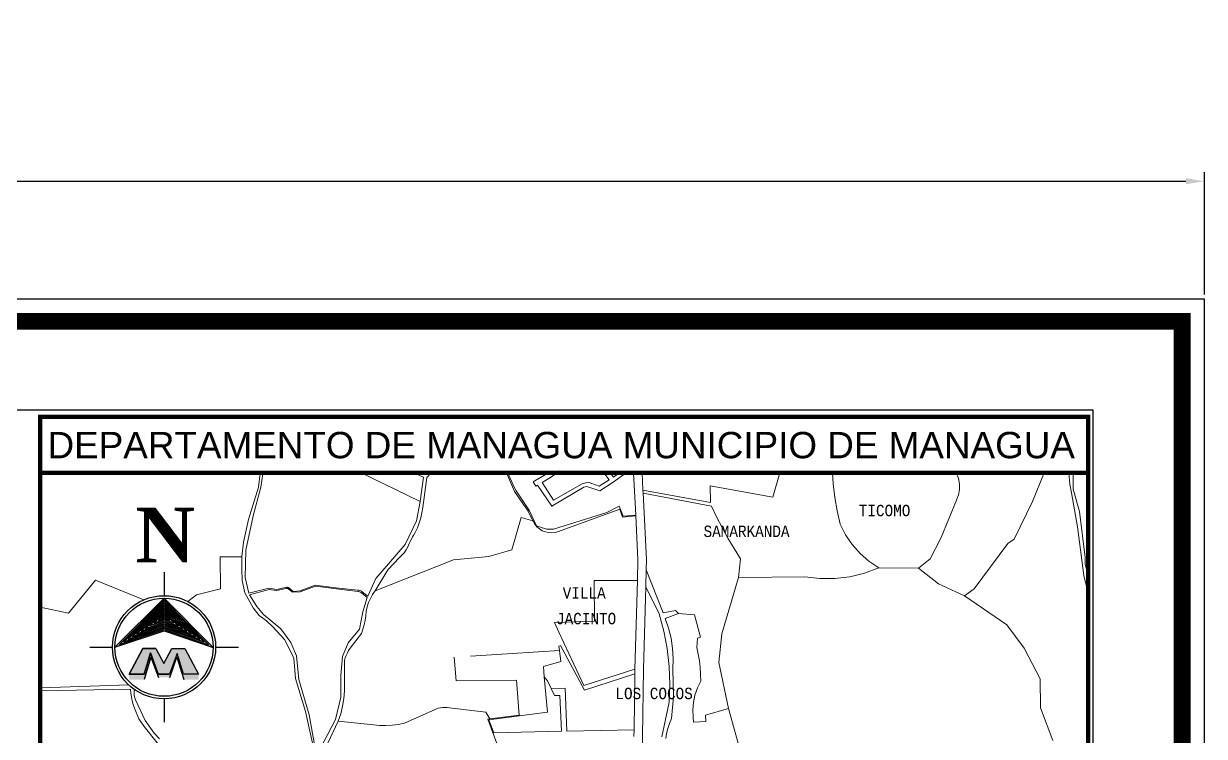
# Model space of a CAD drawing. Header units: millimetres. Extents: x -3245 to 2970, y 1153 to 3965.
# Drawn here: x -158 to 1.4, y 2017.4 to 2113.6 of the extents above; entities that cross this region are included whole.
import ezdxf
from ezdxf.enums import TextEntityAlignment as Align

# ---------------------------------------------------------------- set-up
doc = ezdxf.new("R2010")
doc.units = ezdxf.units.MM
doc.linetypes.add('ACAD_ISO02W100', pattern=[15, 12, -3])
for name, color, linetype in [('0 - TEXTO', 5, 'Continuous'), ('FONDO_MANAGUA', 8, 'ACAD_ISO02W100'), ('Nombres_Barrios', 7, 'Continuous'), ('NORTE', 7, 'Continuous'), ('TEXTOS', 2, 'Continuous')]:
    doc.layers.add(name, color=color, linetype=linetype)
doc.styles.add('CRISTHIAM', font='timesbd.ttf', dxfattribs={"height": 0.428625})
doc.styles.add('MONOTXT', font='MONOTXT', dxfattribs={"height": 0.2})
doc.styles.add('PI', font='arial.ttf', dxfattribs={"height": 0.4})
doc.styles.get("Standard").update_dxf_attribs({"font": 'arial.ttf'})
doc.dimstyles.new('ISO-25', dxfattribs={"dimtxt": 2.5, "dimasz": 2.5, "dimexe": 1.25, "dimexo": 0.625, "dimtad": 1, "dimdec": 3, "dimtxsty": 'Standard', "dimcen": 2.5, "dimadec": 0, "dimazin": 0, "dimtfac": 1, "dimtdec": 3, "dimtmove": 0, "dimatfit": 3, "dimfxl": 1, "dimarcsym": 0})

# ---------------------------------------------------------------- blocks, each defined once
blk = doc.blocks.new('*D89')
at = {"color": 0, "lineweight": -2, "transparency": 16777216}
for p, q in [((-592.65, 2077.03), (-592.65, 2093.55)), ((1.35, 2077.03), (1.35, 2093.55)), ((-590.15, 2092.3), (-1.15, 2092.3))]:
    blk.add_line(p, q, dxfattribs=at)
at = {"color": 0, "lineweight": 9, "transparency": 16777216}
for points in [[(-590.15, 2092.72), (-590.15, 2091.89), (-592.65, 2092.3)], [(-1.15, 2092.72), (-1.15, 2091.89), (1.35, 2092.3)]]:
    blk.add_solid(points, dxfattribs=at)
at = {"layer": 'Defpoints', "color": 0, "lineweight": 9, "transparency": 16777216}
for p in [(1.35, 2092.3), (-592.65, 2076.4), (1.35, 2076.4)]:
    blk.add_point(p, dxfattribs=at)
at = {"color": 0, "transparency": 16777216, "insert": (-295.65, 2103.14), "char_height": 2.5, "attachment_point": 5}
blk.add_mtext('{\\H8x;594}', dxfattribs=at)

msp = doc.modelspace()

# ---------------------------------------------------------------- hatches: boundary and pattern name
at = {"lineweight": 30}
h = msp.add_hatch(color=5, dxfattribs=at)
h.dxf.hatch_style = 1
h.paths.add_polyline_path([(-140.8981, 2028.5726), (-140.8763, 2028.6462), (-139.8473, 2025.7546), (-138.3061, 2025.7546), (-137.3033, 2028.5726), (-136.4209, 2025.7546), (-134.3899, 2025.7546), (-136.2314, 2029.2371), (-138.0269, 2029.2371), (-139.0767, 2027.2188), (-140.1689, 2029.2371), (-141.922, 2029.2371), (-143.7635, 2025.7546), (-141.7325, 2025.7546)])
at = {"lineweight": 30, "true_color": 0x2424ff}
h = msp.add_hatch(color=160, dxfattribs=at)
h.dxf.hatch_style = 1
h.paths.add_polyline_path([(-140.8583, 2028.0764), (-139.8188, 2025.3236), (-138.2977, 2025.3236), (-137.3109, 2028.0705), (-136.4041, 2025.0476), (-134.3899, 2025.0476), (-134.3899, 2025.7546), (-136.4209, 2025.7546), (-137.3033, 2028.5726), (-138.3061, 2025.7546), (-139.8473, 2025.7546), (-140.8763, 2028.6462), (-141.7325, 2025.7546), (-143.7635, 2025.7546), (-143.7635, 2025.0476), (-141.7493, 2025.0476)])
at = {"layer": 'TEXTOS'}
h = msp.add_hatch(color=7, dxfattribs=at)
h.dxf.hatch_style = 1
h.paths.add_polyline_path([(-139.0554, 2031.6286), (-132.4488, 2029.3825), (-139.0459, 2036.0257), (-145.6773, 2029.4061)])

# ---------------------------------------------------------------- linework, layer by layer
at = {"color": 5}
for p, q in [((-141.922, 2029.2371, -0.017), (-140.1689, 2029.2371, -0.017)), ((-138.0269, 2029.2371, -0.017), (-136.2314, 2029.2371, -0.017)), ((-140.8583, 2028.0764, -0.017), (-141.7493, 2025.0476, -0.017)), ((-140.8763, 2028.6462, -0.017), (-141.7325, 2025.7546, -0.017)), ((-139.8473, 2025.7546, -0.017), (-140.8763, 2028.6462, -0.017)), ((-140.8583, 2028.0764, -0.017), (-139.8188, 2025.3236, -0.017)), ((-137.3033, 2028.5726, -0.017), (-138.3061, 2025.7546, -0.017)), ((-138.2977, 2025.3236, -0.017), (-137.3109, 2028.0705, -0.017)), ((-137.3109, 2028.0705, -0.017), (-136.4041, 2025.0476, -0.017)), ((-136.4209, 2025.7546, -0.017), (-137.3033, 2028.5726, -0.017)), ((-138.3061, 2025.7546, -0.017), (-139.8473, 2025.7546, -0.017))]:
    msp.add_line(p, q, dxfattribs=at)
for points in [[(1.3517, 1656.4019), (1.3517, 2076.4019), (-592.6483, 2076.4019), (-592.6483, 1656.4019)], [(-577.6483, 2061.4019), (-577.6483, 1671.4019), (-13.6483, 1671.4019), (-13.6483, 2061.4019)]]:
    msp.add_lwpolyline(points, close=True)
at = {"const_width": 2.28}
msp.add_lwpolyline([(-1.6483, 1659.4019), (-1.6483, 2073.4019), (-589.6483, 2073.4019), (-589.6483, 1659.4019)], close=True, dxfattribs=at)
msp.add_lwpolyline([(-577.6483, 1671.4019), (-13.6483, 1671.4019), (-13.6483, 2061.4019), (-577.6483, 2061.4019)])
at = {"linetype": 'ByBlock', "const_width": 0.5892}
for points in [[(-155.7661, 2052.949), (-14.352, 2052.949), (-14.352, 2060.5205), (-155.7661, 2060.5205)], [(-14.352, 2052.949), (-155.7661, 2052.949), (-155.7661, 1920.3732), (-14.352, 1920.3732)]]:
    msp.add_lwpolyline(points, close=True, dxfattribs=at)
at = {"color": 5, "elevation": -0.017}
for points in [[(-140.1689, 2029.2371), (-141.922, 2029.2371), (-143.7635, 2025.7546), (-141.7325, 2025.7546), (-140.8763, 2028.6462), (-139.8473, 2025.7546), (-138.3061, 2025.7546)], [(-140.8981, 2028.5726), (-141.7325, 2025.7546), (-143.7635, 2025.7546), (-141.922, 2029.2371), (-140.1689, 2029.2371), (-139.0767, 2027.2188), (-138.0269, 2029.2371), (-136.2314, 2029.2371), (-134.3899, 2025.7546), (-136.4209, 2025.7546), (-137.3033, 2028.5726), (-138.3061, 2025.7546), (-139.8473, 2025.7546), (-140.8763, 2028.6462)], [(-139.0767, 2027.2188), (-138.0269, 2029.2371)], [(-137.9845, 2029.2371), (-136.2314, 2029.2371), (-134.3899, 2025.7546), (-136.4209, 2025.7546)], [(-137.3033, 2028.5726), (-138.3061, 2025.7546), (-139.8473, 2025.7546)]]:
    msp.add_lwpolyline(points, dxfattribs=at)
at = {"layer": 'FONDO_MANAGUA', "color": 1, "lineweight": 0}
for p, q in [((-125.9537, 2052.949), (-126.1081, 2052.4817)), ((-125.9885, 2051.0014), (-125.7289, 2052.8173)), ((-125.7289, 2052.8173), (-125.6812, 2052.949)), ((-104.4798, 2049.0909), (-112.6352, 2053.0182)), ((-105.3777, 2052.949), (-104.0585, 2052.3813)), ((-104.1944, 2052.949), (-103.8726, 2052.8093)), ((-103.8726, 2052.8093), (-103.7333, 2052.949)), ((-103.5889, 2052.3372), (-103.0018, 2052.949)), ((-92.8165, 2052.949), (-91.7586, 2050.4396)), ((-92.3905, 2052.3218), (-92.6542, 2052.9327)), ((-87.5052, 2052.7745), (-89.2339, 2051.7516)), ((-87.6348, 2052.949), (-87.5052, 2052.7745)), ((-86.9019, 2053.1802), (-87.2677, 2052.953)), ((-86.7839, 2052.4033), (-85.6371, 2053.2285)), ((-79.6934, 2052.949), (-78.996, 2051.982)), ((-78.8559, 2052.949), (-78.4177, 2052.3436)), ((-78.4293, 2051.7089), (-76.6769, 2052.949)), ((-78.4177, 2052.3436), (-77.6247, 2052.949)), ((-75.6867, 2052.949), (-75.3995, 2047.2259)), ((-74.5405, 2052.949), (-74.423, 2050.6066)), ((-55.9612, 2052.949), (-56.8865, 2049.671)), ((-48.7591, 2051.4815), (-48.8481, 2052.949)), ((-32.1273, 2052.949), (-32.0831, 2052.8717)), ((-32.0831, 2052.8717), (-31.8338, 2052.1734)), ((-21.867, 2049.0881), (-20.2826, 2052.949)), ((-16.8001, 2051.3963), (-16.9219, 2052.949)), ((-16.3664, 2052.949), (-16.3727, 2050.7502)), ((-127.646, 2046.659), (-126.314, 2050.9951)), ((-127.0194, 2047.1533), (-125.9885, 2051.0014)), ((-126.314, 2050.9951), (-126.1081, 2052.4817)), ((-104.4798, 2049.0909), (-104.0585, 2052.3813)), ((-104.1505, 2048.2666), (-103.5889, 2052.3372)), ((-92.1173, 2051.7151), (-92.3905, 2052.3218)), ((-91.8347, 2051.1127), (-92.1173, 2051.7151)), ((-91.5428, 2050.5148), (-91.8347, 2051.1127)), ((-89.2339, 2051.7516), (-88.8666, 2051.1638)), ((-88.8666, 2051.1638), (-88.6333, 2051.2878)), ((-88.6333, 2051.2878), (-86.7266, 2048.4427)), ((-88.0325, 2051.6397), (-86.7839, 2052.4033)), ((-88.0325, 2051.6397), (-86.4958, 2049.2659)), ((-86.7266, 2048.4427), (-82.3988, 2050.9905)), ((-86.4958, 2049.2659), (-82.6363, 2051.4662)), ((-82.6363, 2051.4662), (-81.8051, 2051.7041)), ((-82.3988, 2050.9905), (-81.9832, 2051.1094)), ((-81.9832, 2051.1094), (-80.2617, 2050.5321)), ((-81.8051, 2051.7041), (-80.3359, 2051.1416)), ((-80.3359, 2051.1416), (-78.996, 2051.982)), ((-80.2617, 2050.5321), (-78.4293, 2051.7089)), ((-56.8865, 2049.671), (-65.3681, 2051.2051)), ((-65.3681, 2051.2051), (-65.2918, 2048.9606)), ((-48.5442, 2049.6364), (-48.7591, 2051.4815)), ((-31.8338, 2052.1734), (-31.7108, 2051.4423)), ((-31.7108, 2051.4423), (-31.718, 2050.701)), ((-16.595, 2050.2351), (-16.8001, 2051.3963)), ((-91.7586, 2050.4396), (-89.9044, 2047.7752)), ((-89.7525, 2047.8037), (-91.5428, 2050.5148)), ((-65.2918, 2048.9606), (-74.423, 2050.6066)), ((-74.423, 2050.6066), (-74.4018, 2050.1854)), ((-74.4018, 2050.1854), (-65.1874, 2048.4671)), ((-74.4018, 2050.1854), (-73.9538, 2041.2549)), ((-48.2275, 2047.8061), (-48.5442, 2049.6364)), ((-31.8551, 2049.9724), (-32.1179, 2049.2791)), ((-31.718, 2050.701), (-31.8551, 2049.9724)), ((-15.7752, 2045.6575), (-16.595, 2050.2351)), ((-16.3727, 2050.7502), (-15.4904, 2047.7372)), ((-104.9822, 2046.4703), (-104.4798, 2049.0909)), ((-104.1505, 2048.2666), (-104.2502, 2047.563)), ((-88.7966, 2045.7721), (-89.7525, 2047.8037)), ((-85.8353, 2045.0424), (-77.5417, 2048.0459)), ((-79.2769, 2047.6004), (-77.6213, 2048.4586)), ((-77.6213, 2048.4586), (-77.1026, 2047.0969)), ((-77.5417, 2048.0459), (-77.196, 2046.9651)), ((-64.4876, 2046.9953), (-65.1874, 2048.4671)), ((-47.8099, 2045.996), (-48.2275, 2047.8061)), ((-34.1614, 2044.2), (-32.1179, 2049.2791)), ((-24.3398, 2043.9872), (-21.867, 2049.0881)), ((-127.646, 2046.659), (-128.3438, 2043.6052)), ((-128.0158, 2042.5185), (-127.0194, 2047.1533)), ((-106.5312, 2043.2772), (-104.9822, 2046.4703)), ((-104.4011, 2046.8687), (-104.6025, 2046.1872)), ((-104.2502, 2047.563), (-104.4011, 2046.8687)), ((-92.1209, 2042.5615), (-90.8511, 2046.9272)), ((-90.8511, 2046.9272), (-89.267, 2046.4794)), ((-89.9044, 2047.7752), (-89.267, 2046.4794)), ((-89.267, 2046.4794), (-89.2304, 2046.4048)), ((-89.0117, 2046.0133), (-89.2304, 2046.4048)), ((-86.4958, 2045.341), (-79.2769, 2047.6004)), ((-77.196, 2046.9651), (-75.3951, 2047.1378)), ((-77.1026, 2047.0969), (-75.3995, 2047.2259)), ((-75.3995, 2047.2259), (-75.3951, 2047.1378)), ((-75.3951, 2047.1378), (-75.0993, 2041.2415)), ((-63.7422, 2045.5462), (-64.4876, 2046.9953)), ((-15.4904, 2047.7372), (-14.7551, 2041.5167)), ((-105.3312, 2044.5865), (-105.152, 2044.8775)), ((-104.8532, 2045.5223), (-105.152, 2044.8775)), ((-104.6025, 2046.1872), (-104.8532, 2045.5223)), ((-88.73, 2045.6644), (-89.0117, 2046.0133)), ((-88.7966, 2045.7721), (-87.4607, 2045.3261)), ((-88.3933, 2045.3682), (-88.73, 2045.6644)), ((-88.0114, 2045.1332), (-88.3933, 2045.3682)), ((-87.5952, 2044.9662), (-88.0114, 2045.1332)), ((-87.1568, 2044.8719), (-87.5952, 2044.9662)), ((-87.4607, 2045.3261), (-86.4958, 2045.341)), ((-86.7087, 2044.8533), (-87.1568, 2044.8719)), ((-86.2639, 2044.9106), (-86.7087, 2044.8533)), ((-85.8353, 2045.0424), (-86.2639, 2044.9106)), ((-62.952, 2044.121), (-63.7422, 2045.5462)), ((-47.0801, 2044.5752), (-47.8099, 2045.996)), ((-14.9198, 2039.0916), (-15.7752, 2045.6575)), ((-128.3438, 2043.6052), (-128.5606, 2041.6079)), ((-110.4631, 2038.6804), (-106.5312, 2043.2772)), ((-105.9959, 2043.392), (-106.1645, 2042.9595)), ((-105.9959, 2043.392), (-105.8377, 2043.695)), ((-105.8377, 2043.695), (-105.6741, 2043.9951)), ((-105.6741, 2043.9951), (-105.5053, 2044.2923)), ((-105.5053, 2044.2923), (-105.3312, 2044.5865)), ((-62.1177, 2042.7211), (-62.952, 2044.121)), ((-46.1793, 2043.2562), (-47.0801, 2044.5752)), ((-45.1214, 2042.0595), (-46.1793, 2043.2562)), ((-35.6718, 2041.3611), (-34.1614, 2044.2)), ((-29.7154, 2037.273), (-25.1787, 2043.4125)), ((-25.1787, 2043.4125), (-24.3398, 2043.9872)), ((-131.4169, 2037.2756), (-131.4881, 2041.6288)), ((-131.4881, 2041.6288), (-128.5606, 2041.6079)), ((-128.5779, 2039.9512), (-128.5365, 2041.6077)), ((-128.5606, 2041.6079), (-128.5365, 2041.6077)), ((-128.1097, 2038.8301), (-128.0158, 2042.5185)), ((-108.8321, 2039.8696), (-107.2926, 2041.5039)), ((-106.9494, 2041.8165), (-107.2926, 2041.5039)), ((-106.6445, 2042.1665), (-106.9494, 2041.8165)), ((-106.3817, 2042.5492), (-106.6445, 2042.1665)), ((-106.1645, 2042.9595), (-106.3817, 2042.5492)), ((-100.0062, 2041.2044), (-95.241, 2041.6532)), ((-95.241, 2041.6532), (-92.1209, 2042.5615)), ((-61.2401, 2041.348), (-62.1177, 2042.7211)), ((-43.9229, 2041.0037), (-45.1214, 2042.0595)), ((-14.7551, 2041.5167), (-14.7424, 2040.5922)), ((-128.5281, 2038.4303), (-128.5779, 2039.9512)), ((-110.5725, 2037.0233), (-100.0062, 2041.2044)), ((-110.5725, 2037.0233), (-108.8321, 2039.8696)), ((-75.0993, 2041.2415), (-75.1751, 2038.419)), ((-73.9918, 2039.8389), (-74.0531, 2037.5541)), ((-73.9538, 2041.2549), (-73.9918, 2039.8389)), ((-71.7157, 2034.0598), (-73.9918, 2039.8389)), ((-61.5457, 2038.7998), (-61.2401, 2041.348)), ((-42.6024, 2040.105), (-44.5112, 2039.3972)), ((-42.6024, 2040.105), (-43.9229, 2041.0037)), ((-37.2342, 2040.0684), (-42.6024, 2040.105)), ((-37.2342, 2040.0684), (-35.6718, 2041.3611)), ((-34.5282, 2037.9505), (-37.2342, 2040.0684)), ((-14.7424, 2040.5922), (-14.352, 2039.1638)), ((-148.2862, 2038.4436), (-151.9477, 2034.027)), ((-141.8, 2035.804), (-148.2862, 2038.4436)), ((-128.1529, 2036.7502), (-128.5281, 2038.4303)), ((-127.6214, 2036.6959), (-128.1097, 2038.8301)), ((-111.5605, 2036.302), (-110.4631, 2038.6804)), ((-75.1751, 2038.419), (-80.9974, 2038.4009)), ((-80.9974, 2038.4009), (-80.9782, 2032.9466)), ((-75.1751, 2038.419), (-75.4963, 2026.4526)), ((-61.5457, 2038.7998), (-63.7956, 2031.2027)), ((-52.5693, 2038.9267), (-61.5457, 2038.7998)), ((-50.5481, 2038.6835), (-52.5693, 2038.9267)), ((-48.5122, 2038.6814), (-50.5481, 2038.6835)), ((-46.4905, 2038.9203), (-48.5122, 2038.6814)), ((-44.5112, 2039.3972), (-46.4905, 2038.9203)), ((-14.5388, 2037.6035), (-14.9198, 2039.0916)), ((-134.6614, 2036.494), (-131.4169, 2037.2756)), ((-127.0314, 2034.7367), (-128.1529, 2036.7502)), ((-127.6214, 2036.6959), (-124.8949, 2037.3983)), ((-127.5266, 2036.4903), (-124.8746, 2037.2015)), ((-124.8949, 2037.3983), (-123.8485, 2037.1865)), ((-124.8746, 2037.2015), (-123.8653, 2037.0608)), ((-123.8653, 2037.0608), (-122.5712, 2037.3547)), ((-123.8485, 2037.1865), (-122.4912, 2037.498)), ((-122.5712, 2037.3547), (-122.5162, 2037.3621)), ((-122.5162, 2037.3621), (-122.4609, 2037.3595)), ((-122.4912, 2037.498), (-122.4347, 2037.5056)), ((-122.4609, 2037.3595), (-122.4068, 2037.347)), ((-122.4347, 2037.5056), (-122.3776, 2037.5026)), ((-122.4068, 2037.347), (-122.3558, 2037.325)), ((-122.3776, 2037.5026), (-122.3222, 2037.4891)), ((-122.3558, 2037.325), (-122.3097, 2037.2943)), ((-122.3222, 2037.4891), (-122.2701, 2037.4657)), ((-122.3097, 2037.2943), (-121.7255, 2036.824)), ((-122.2701, 2037.4657), (-122.2233, 2037.433)), ((-122.2233, 2037.433), (-121.6329, 2036.9338)), ((-121.7255, 2036.824), (-120.6939, 2036.9025)), ((-121.6329, 2036.9338), (-120.6956, 2037.0322)), ((-120.6956, 2037.0322), (-118.643, 2037.8065)), ((-120.6939, 2036.9025), (-118.6277, 2037.6611)), ((-118.643, 2037.8065), (-115.8807, 2037.4456)), ((-118.6277, 2037.6611), (-114.7185, 2037.1336)), ((-115.8807, 2037.4456), (-112.931, 2037.1246)), ((-114.7185, 2037.1336), (-112.8616, 2036.9321)), ((-112.931, 2037.1246), (-112.7857, 2037.1005)), ((-112.8616, 2036.9321), (-112.76, 2036.915)), ((-112.7857, 2037.1005), (-112.644, 2037.0604)), ((-112.76, 2036.915), (-112.6611, 2036.8862)), ((-112.6611, 2036.8862), (-112.5663, 2036.8461)), ((-112.644, 2037.0604), (-112.5076, 2037.0048)), ((-112.5663, 2036.8461), (-112.4768, 2036.7951)), ((-112.5076, 2037.0048), (-112.3783, 2036.9344)), ((-112.4768, 2036.7951), (-112.3938, 2036.734)), ((-112.3938, 2036.734), (-111.6481, 2036.1144)), ((-112.3783, 2036.9344), (-112.2576, 2036.8499)), ((-112.2576, 2036.8499), (-111.5605, 2036.302)), ((-110.911, 2036.5227), (-110.5725, 2037.0233)), ((-74.0531, 2037.5541), (-74.3518, 2026.4282)), ((-74.0531, 2037.5541), (-72.2398, 2033.9295)), ((-31.0104, 2036.3386), (-34.5282, 2037.9505)), ((-31.0104, 2036.3386), (-29.7154, 2037.273)), ((-14.352, 2037.2004), (-14.5388, 2037.6035)), ((-135.8564, 2035.5876), (-134.6614, 2036.494)), ((-126.529, 2034.9021), (-127.5266, 2036.4903)), ((-112.2249, 2034.1872), (-111.6481, 2036.1144)), ((-111.6317, 2034.8645), (-111.4429, 2035.4386)), ((-111.4429, 2035.4386), (-111.202, 2035.9929)), ((-111.202, 2035.9929), (-110.911, 2036.5227)), ((-31.0104, 2036.3386), (-25.3007, 2032.4289)), ((-151.9477, 2034.027), (-155.7661, 2034.8179)), ((-126.2246, 2033.6856), (-127.0314, 2034.7367)), ((-125.6543, 2033.82), (-126.529, 2034.9021)), ((-125.2394, 2032.993), (-126.2246, 2033.6856)), ((-123.3158, 2031.8949), (-125.6543, 2033.82)), ((-112.6895, 2031.8478), (-112.2249, 2034.1872)), ((-111.8326, 2033.6587), (-111.9303, 2033.0462)), ((-111.7667, 2034.2754), (-111.8326, 2033.6587)), ((-111.7667, 2034.2754), (-111.6317, 2034.8645)), ((-72.2398, 2033.9295), (-71.5987, 2031.5969)), ((-70.0386, 2034.3535), (-71.7157, 2034.0598)), ((-71.4014, 2033.299), (-69.6353, 2033.9734)), ((-69.6353, 2033.9734), (-70.0386, 2034.3535)), ((-69.6353, 2033.9734), (-67.4654, 2033.7976)), ((-67.4654, 2033.7976), (-66.6332, 2030.7537)), ((-124.3881, 2032.1658), (-125.2394, 2032.993)), ((-122.775, 2030.3994), (-124.3881, 2032.1658)), ((-123.3158, 2031.8949), (-121.9313, 2030.0544)), ((-112.0592, 2032.4396), (-112.2191, 2031.8404)), ((-111.9303, 2033.0462), (-112.0592, 2032.4396)), ((-80.9782, 2032.9466), (-86.3482, 2032.7269)), ((-86.3482, 2032.7269), (-85.7522, 2031.4405)), ((-71.4014, 2033.299), (-70.9602, 2031.975)), ((-70.9602, 2031.975), (-70.6359, 2030.6176)), ((-25.3007, 2032.4289), (-22.992, 2029.2753)), ((-121.5476, 2027.927), (-122.775, 2030.3994)), ((-114.2077, 2030.0094), (-112.6895, 2031.8478)), ((-113.9381, 2029.2709), (-112.4097, 2031.2502)), ((-112.2191, 2031.8404), (-112.4097, 2031.2502)), ((-82.4147, 2024.2363), (-85.7522, 2031.4405)), ((-71.5987, 2031.5969), (-71.1398, 2029.2218)), ((-70.6359, 2030.6176), (-70.4309, 2029.2371)), ((-67.058, 2030.6411), (-67.1679, 2029.3871)), ((-66.6332, 2030.7537), (-67.058, 2030.6411)), ((-63.7956, 2031.2027), (-64.2017, 2027.3268)), ((-121.9313, 2030.0544), (-121.1709, 2028.2556)), ((-114.9777, 2028.1722), (-114.2077, 2030.0094)), ((-114.3185, 2028.6421), (-114.1409, 2028.9641)), ((-114.1409, 2028.9641), (-113.9381, 2029.2709)), ((-85.7064, 2028.985), (-99.9041, 2028.0805)), ((-85.7813, 2029.5609), (-85.5288, 2029.6451)), ((-85.7064, 2028.985), (-85.7813, 2029.5609)), ((-85.512, 2027.4905), (-85.7064, 2028.985)), ((-85.5288, 2029.6451), (-82.3084, 2023.6118)), ((-71.1398, 2029.2218), (-70.8657, 2026.8184)), ((-70.4309, 2029.2371), (-70.3469, 2027.8441)), ((-67.1679, 2029.3871), (-66.9665, 2028.485)), ((-22.992, 2029.2753), (-20.7992, 2025.1579)), ((-121.3285, 2025.1996), (-121.5476, 2027.927)), ((-120.8599, 2025.0384), (-121.1709, 2028.2556)), ((-115.2121, 2025.5943), (-114.9777, 2028.1722)), ((-114.6915, 2024.5901), (-114.6907, 2027.6059)), ((-114.6907, 2027.6059), (-114.5943, 2027.9608)), ((-114.5943, 2027.9608), (-114.47, 2028.3069)), ((-114.47, 2028.3069), (-114.3185, 2028.6421)), ((-99.9041, 2028.0805), (-99.6206, 2024.8711)), ((-87.8638, 2026.8161), (-85.512, 2027.4905)), ((-70.3469, 2027.8441), (-70.3844, 2026.4489)), ((-66.9665, 2028.485), (-66.8117, 2027.5738)), ((-66.8117, 2027.5738), (-66.7037, 2026.6558)), ((-64.2017, 2027.3268), (-62.8886, 2021.1368)), ((-115.2042, 2022.6578), (-115.2121, 2025.5943)), ((-87.7407, 2025.4092), (-87.8638, 2026.8161)), ((-82.4147, 2024.2363), (-75.4963, 2026.4526)), ((-82.3084, 2023.6118), (-75.5066, 2025.8043)), ((-75.5066, 2025.8043), (-75.6263, 2018.2787)), ((-75.4963, 2026.4526), (-75.5066, 2025.8043)), ((-74.3518, 2026.4282), (-74.4958, 2017.3752)), ((-70.8657, 2026.8184), (-70.7781, 2024.4009)), ((-70.3115, 2022.7311), (-70.3844, 2026.4489)), ((-66.7037, 2026.6558), (-66.6431, 2025.7335)), ((-66.6431, 2025.7335), (-66.6297, 2024.8093)), ((-155.6677, 2023.923), (-143.8033, 2024.3129)), ((-119.983, 2020.7302), (-121.3285, 2025.1996)), ((-119.4721, 2020.2634), (-120.8599, 2025.0384)), ((-114.6915, 2024.5901), (-114.6917, 2023.5338)), ((-99.6206, 2024.8711), (-91.4862, 2024.967)), ((-91.4862, 2024.967), (-91.1393, 2020.2209)), ((-87.2904, 2024.8897), (-87.7407, 2025.4092)), ((-87.3241, 2020.6474), (-87.7407, 2025.4092)), ((-86.7972, 2023.8472), (-87.2904, 2024.8897)), ((-70.7781, 2024.4009), (-70.8776, 2021.984)), ((-67.4029, 2022.9544), (-67.0746, 2023.9061)), ((-67.0746, 2023.9061), (-66.6297, 2024.8093)), ((-20.7992, 2025.1579), (-20.7466, 2021.2347)), ((-155.6894, 2023.5423), (-143.5666, 2023.7399)), ((-143.532, 2023.2203), (-143.5666, 2023.7399)), ((-143.4634, 2022.704), (-143.532, 2023.2203)), ((-143.361, 2022.1933), (-143.4634, 2022.704)), ((-143.1065, 2023.1812), (-143.0976, 2023.485)), ((-143.0788, 2022.8786), (-143.1065, 2023.1812)), ((-143.0976, 2023.485), (-143.0633, 2023.7124)), ((-143.0148, 2022.5815), (-143.0788, 2022.8786)), ((-142.9155, 2022.2942), (-143.0148, 2022.5815)), ((-142.9155, 2022.2942), (-141.593, 2019.5289)), ((-115.9089, 2019.6665), (-115.2042, 2022.6578)), ((-114.7791, 2022.4811), (-114.9532, 2021.4393)), ((-114.6917, 2023.5338), (-114.7791, 2022.4811)), ((-86.7972, 2023.8472), (-84.9054, 2023.8874)), ((-86.3376, 2022.8758), (-86.7972, 2023.8472)), ((-85.6207, 2022.8867), (-86.3376, 2022.8758)), ((-85.4122, 2018.0681), (-85.6207, 2022.8867)), ((-84.9054, 2023.8874), (-84.6898, 2018.0681)), ((-70.5532, 2019.7986), (-70.3115, 2022.7311)), ((-67.6093, 2021.969), (-67.4029, 2022.9544)), ((-143.2252, 2021.6905), (-143.361, 2022.1933)), ((-143.0566, 2021.1977), (-143.2252, 2021.6905)), ((-143.0566, 2021.1977), (-142.4392, 2019.7345)), ((-118.5214, 2014.2319), (-119.983, 2020.7302)), ((-114.9532, 2021.4393), (-115.2128, 2020.4154)), ((-102.0634, 2021.169), (-106.6239, 2019.1542)), ((-102.0634, 2021.169), (-101.7631, 2021.2302)), ((-101.7631, 2021.2302), (-101.4588, 2021.2666)), ((-101.4588, 2021.2666), (-101.1526, 2021.2777)), ((-101.1526, 2021.2777), (-100.8464, 2021.2636)), ((-100.8464, 2021.2636), (-100.5425, 2021.2243)), ((-95.6284, 2020.6335), (-100.5425, 2021.2243)), ((-71.8918, 2017.313), (-70.8776, 2021.984)), ((-67.6907, 2020.9655), (-67.6093, 2021.969)), ((-67.6457, 2019.9597), (-67.6907, 2020.9655)), ((-65.9935, 2020.2261), (-62.8886, 2021.1368)), ((-62.8886, 2021.1368), (-61.1361, 2014.8562)), ((-20.7466, 2021.2347), (-19.1115, 2016.8341)), ((-142.2742, 2019.4767), (-142.4392, 2019.7345)), ((-142.1043, 2019.222), (-142.2742, 2019.4767)), ((-141.9296, 2018.9705), (-142.1043, 2019.222)), ((-141.593, 2019.5289), (-140.3814, 2017.8112)), ((-119.4721, 2020.2634), (-118.5013, 2014.7322)), ((-118.5013, 2014.7322), (-115.9089, 2019.6665)), ((-115.5559, 2019.4164), (-116.9309, 2016.4658)), ((-115.2128, 2020.4154), (-115.5559, 2019.4164)), ((-110.7929, 2018.9181), (-115.5559, 2019.4164)), ((-106.6239, 2019.1542), (-107.4469, 2018.99)), ((-95.0935, 2019.7355), (-95.6284, 2020.6335)), ((-95.0935, 2019.7355), (-95.3495, 2019.7041)), ((-95.3495, 2019.7041), (-93.9892, 2016.0701)), ((-95.206, 2019.6282), (-87.3241, 2020.6474)), ((-94.5359, 2017.8744), (-95.206, 2019.6282)), ((-91.1393, 2020.2209), (-95.0935, 2019.7355)), ((-71.0682, 2018.4546), (-70.8546, 2019.1225)), ((-70.8546, 2019.1225), (-70.5532, 2019.7986)), ((-67.6004, 2019.2982), (-67.6457, 2019.9597)), ((-65.9233, 2019.3887), (-67.6004, 2019.2982)), ((-65.9233, 2019.3887), (-65.9935, 2020.2261)), ((-141.7503, 2018.7223), (-141.9296, 2018.9705)), ((-141.5663, 2018.4776), (-141.7503, 2018.7223)), ((-141.5663, 2018.4776), (-138.957, 2015.198)), ((-140.3814, 2017.8112), (-139.6868, 2017.0286)), ((-109.9566, 2018.8478), (-110.7929, 2018.9181)), ((-109.1174, 2018.8364), (-109.9566, 2018.8478)), ((-108.2794, 2018.8839), (-109.1174, 2018.8364)), ((-107.4469, 2018.99), (-108.2794, 2018.8839)), ((-85.4122, 2018.0681), (-94.5359, 2017.8744)), ((-84.6898, 2018.0681), (-75.6263, 2018.2787)), ((-75.6263, 2018.2787), (-75.6405, 2017.3746)), ((-71.3374, 2017.0793), (-71.2295, 2017.7721)), ((-71.2295, 2017.7721), (-71.0682, 2018.4546)), ((-74.4958, 2017.3752), (-74.4309, 2006.5057))]:
    msp.add_line(p, q, dxfattribs=at)
at = {"layer": 'FONDO_MANAGUA', "color": 1, "linetype": 'ByBlock', "lineweight": 9}
for p, q in [((-92.6542, 2052.9327), (-92.6609, 2052.949)), ((-155.6677, 2023.923), (-155.7661, 2023.9043)), ((-155.7661, 2023.526), (-155.6894, 2023.5423))]:
    msp.add_line(p, q, dxfattribs=at)
at = {"layer": 'NORTE', "color": 0}
for p, q in [((-139.0563, 2039.5368, -0.0234), (-139.0563, 2036.3671, -0.0184)), ((-149.0858, 2029.4059, -0.017), (-146.0186, 2029.4057, -0.017)), ((-132.0958, 2029.4052, -0.017), (-129.0286, 2029.405, -0.017)), ((-139.0572, 2022.4442, -0.017), (-139.0572, 2019.2745, -0.0119))]:
    msp.add_line(p, q, dxfattribs=at)
msp.add_circle((-139.0572, 2029.4057, -0.017), 6.6201, dxfattribs=at)
at = {"layer": 'TEXTOS', "color": 7, "elevation": -0.0105}
msp.add_lwpolyline([(-139.0459, 2036.0257), (-145.6773, 2029.4061), (-139.0554, 2031.6286), (-132.4488, 2029.3825), (-139.0459, 2036.0257)], dxfattribs=at)
for points in [[(-139.0464, 2035.8019), (-145.0886, 2029.7704), (-139.0551, 2031.7954), (-133.0353, 2029.7489)], [(-139.0469, 2035.5781), (-144.4999, 2030.1347), (-139.0548, 2031.9622), (-133.6219, 2030.1152)], [(-139.0474, 2035.3543), (-143.9113, 2030.499), (-139.0544, 2032.129), (-134.2085, 2030.4816)], [(-139.0479, 2035.1305), (-143.3226, 2030.8633), (-139.0541, 2032.2959), (-134.795, 2030.8479)], [(-139.0483, 2034.9066), (-142.734, 2031.2276), (-139.0538, 2032.4627), (-135.3816, 2031.2143)], [(-139.0488, 2034.6828), (-142.1453, 2031.5918), (-139.0535, 2032.6295), (-135.9681, 2031.5806)], [(-139.0493, 2034.459), (-141.5567, 2031.9561), (-139.0531, 2032.7964), (-136.5547, 2031.947)], [(-139.0498, 2034.2352), (-140.968, 2032.3204), (-139.0528, 2032.9632), (-137.1413, 2032.3133)], [(-139.0503, 2034.0114), (-140.3793, 2032.6847), (-139.0525, 2033.13), (-137.7278, 2032.6797)], [(-139.0508, 2033.7876), (-139.7907, 2033.049), (-139.0522, 2033.2969), (-138.3144, 2033.046)], [(-139.0511, 2033.6434), (-139.4115, 2033.2837), (-139.052, 2033.4043), (-138.6922, 2033.282)]]:
    msp.add_lwpolyline(points, close=True, dxfattribs=at)
at = {"layer": 'TEXTOS', "color": 0}
msp.add_circle((-139.0572, 2029.4057, -0.017), 6.9614, dxfattribs=at)

# ---------------------------------------------------------------- texts
at = {"insert": (-154.7807, 2058.4715), "char_height": 3.559019, "width": 149.0689, "attachment_point": 1, "style": 'PI'}
msp.add_mtext('DEPARTAMENTO DE MANAGUA MUNICIPIO DE MANAGUA', dxfattribs=at)
at = {"layer": '0 - TEXTO', "color": 7, "transparency": 33554687, "style": 'CRISTHIAM'}
msp.add_text('N', height=7.382, dxfattribs=at).set_placement((-142.9101, 2040.8628, -0.0317))
at = {"layer": 'Nombres_Barrios', "color": 7, "linetype": 'ByBlock', "lineweight": 20, "style": 'MONOTXT', "width": 0.87}
msp.add_text('TICOMO', height=1.54098, dxfattribs=at).set_placement((-45.2937, 2047.0917))
for s, p in [('SAMARKANDA', (-60.439, 2045.0541)), ('VILLA', (-82.3529, 2036.7445)), ('JACINTO', (-82.0922, 2033.2751)), ('LOS COCOS', (-72.9146, 2023.1706))]:
    msp.add_text(s, height=1.54098, dxfattribs=at).set_placement(p, align=Align.MIDDLE)

# ---------------------------------------------------------------- dimensions: what is measured, and where the dimension line sits
at = {"color": 1}
dim = msp.add_linear_dim(base=(1.3517, 2092.3022), p1=(-592.6483, 2076.4019), p2=(1.3517, 2076.4019), text='{\\H8x;<>}', dimstyle='ISO-25', dxfattribs=at)
dim.commit()
dim.dimension.update_dxf_attribs({"geometry": '*D89', "text_midpoint": (-295.6483, 2103.1386)})

doc.saveas('drawing.dxf')
